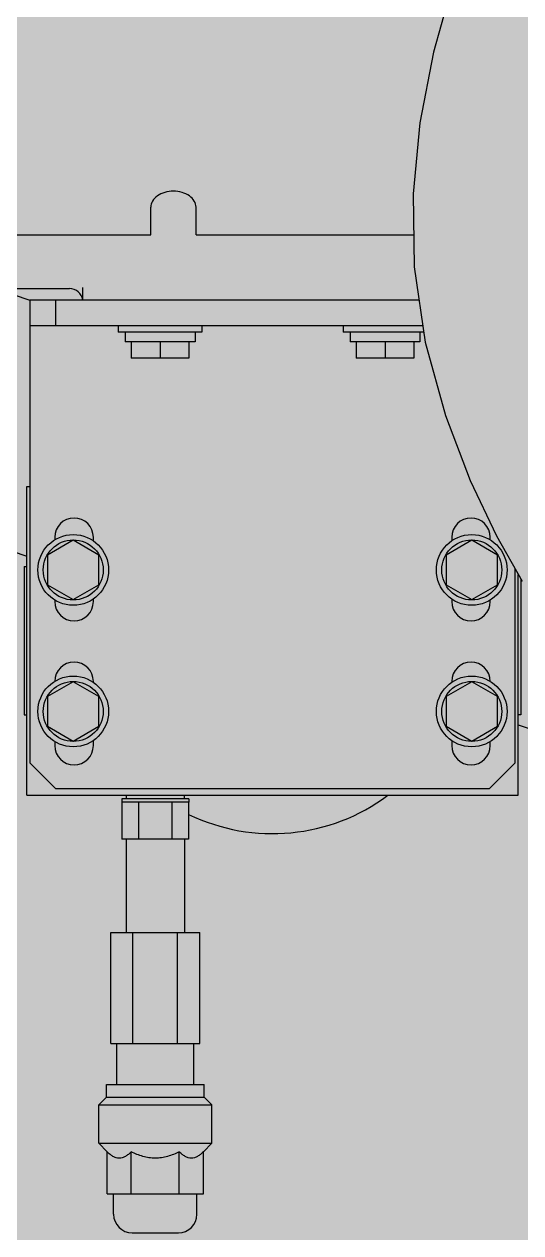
# Model space of a CAD drawing. Extents: x -18489 to 195597, y -1599 to 112111.
# Drawn here: x -16824.6 to -16812.35, y 1534.16 to 1563.96 of the extents above; entities that cross this region are included whole.
import ezdxf

# ---------------------------------------------------------------- set-up
doc = ezdxf.new("R2010")
doc.units = 0
doc.header["$LTSCALE"] = 100
for name, color, linetype in [('188K-SM-03-F10-MECH-EQ-Y2257103$0$0 Xref', 8, 'Continuous'), ('188K-SM-03-F10-MECH-EQ-Y2257103$0$M-EQU-FOUNDATION', 8, 'Continuous'), ('188K-SM-03-F10-MECH-EQ-Y2257103$0$Micron CUP L10 HVAC EQU$0$M-MECH-EQU', 136, 'Continuous'), ('188K-SM-03-F10-MECH-EQ-Y2257103$0$Micron CUP L10 HVAC EQU$0$M-PHASE1 AREA', 252, 'Continuous')]:
    doc.layers.add(name, color=color, linetype=linetype)
pattern_1 = [(50, (4473.52, 709.2), (54.6554, -4.78173), [5.715, -62.865]), (355, (4473.52, 709.2), (-10.57303, 57.31705), [4.572, -50.29218]), (100.45144, (4478.076, 708.8), (44.08237, 52.53533), [4.857, -53.42707]), (46.1842, (4473.52, 724.44), (81.32371, -12.6127), [8.5725, -94.2975]), (96.63556, (4480.3, 723.39), (71.22124, 74.22784), [7.2855, -80.14068]), (351.18415, (4473.52, 724.44), (71.22124, 74.22784), [6.858, -75.43792]), (21, (4481.14, 720.63), (45.48432, -30.67956), [5.715, -62.865]), (326, (4481.14, 720.63), (18.54061, 55.25639), [4.572, -50.292]), (71.45144, (4484.93, 718.07), (64.02493, 24.57683), [4.857, -53.42698]), (37.5, (4473.521, 709.2), (0.926581, 25.366512), [0, -49.6824, 0, -51.054, 0, -50.4825]), (7.5, (4473.52, 709.2), (20.0459, 30.054172), [0, -29.1084, 0, -48.5394, 0, -19.2405]), (327.5, (4456.529, 709.2), (40.677179, -1.718623), [0, -19.05, 0, -59.436, 0, -78.867]), (317.5, (4448.91, 709.2), (44.438754, 7.62795), [0, -24.765, 0, -39.4716, 0, -56.007])]

# ---------------------------------------------------------------- blocks, each defined once
blk = doc.blocks.new('188K-SM-03-F10-MECH-EQ-Y2257103$0$Micron CUP L10 HVAC EQU$0$A$C0c53ceb0')
at = {"layer": '188K-SM-03-F10-MECH-EQ-Y2257103$0$Micron CUP L10 HVAC EQU$0$M-PHASE1 AREA'}
for p, q in [((-6708.65944, 6476.02557), (-6713.51748, 6458.52445)), ((-6713.51748, 6458.52445), (-6716.87657, 6441.08227)), ((-6716.87657, 6441.08227), (-6718.57397, 6423.59729)), ((-6718.57397, 6423.59729), (-6718.30699, 6405.62088)), ((-6783.29166, 6413.48239), (-6783.29166, 6420.30021)), ((-6772.12742, 6413.48239), (-6772.12742, 6420.30021)), ((-6923.59616, 6413.48239), (-6783.29166, 6413.48239)), ((-6772.12742, 6413.48239), (-6718.42375, 6413.48239)), ((-6718.30699, 6405.62088), (-6715.595, 6387.00672)), ((-6989.57635, 6400.24741), (-6803.33654, 6400.24741)), ((-6821.62623, 6400.24741), (-6813.16797, 6397.34744)), ((-6800.03802, 6397.45635), (-6800.03802, 6400.48093)), ((-6813.13062, 6397.45635), (-6800.03802, 6397.45635)), ((-6813.13062, 6397.45635), (-6813.13062, 6283.27663)), ((-6806.78731, 6397.45635), (-6806.78731, 6391.11303)), ((-6800.03802, 6397.45635), (-6717.11746, 6397.45635)), ((-6813.13062, 6391.11303), (-6716.19327, 6391.11303)), ((-6791.30961, 6391.11303), (-6791.30961, 6389.46377)), ((-6770.70651, 6391.11303), (-6770.70651, 6389.46377)), ((-6735.79289, 6391.11303), (-6735.79289, 6389.46377)), ((-6770.70651, 6389.46377), (-6791.30961, 6389.46377)), ((-6789.63497, 6389.46377), (-6789.63497, 6387.07868)), ((-6772.38115, 6389.46377), (-6772.38115, 6387.07868)), ((-6715.95298, 6389.46377), (-6735.79289, 6389.46377)), ((-6734.11826, 6389.46377), (-6734.11826, 6387.07868)), ((-6716.86443, 6389.46377), (-6716.86443, 6387.07868)), ((-6772.38115, 6387.07868), (-6789.63497, 6387.07868)), ((-6788.13795, 6387.07868), (-6788.13795, 6383.12045)), ((-6781.00806, 6387.07868), (-6781.00806, 6383.12045)), ((-6773.87817, 6387.07868), (-6773.87817, 6383.12045)), ((-6716.86443, 6387.07868), (-6734.11826, 6387.07868)), ((-6732.62124, 6387.07868), (-6732.62124, 6383.12045)), ((-6725.49135, 6387.07868), (-6725.49135, 6383.12045)), ((-6718.36146, 6387.07868), (-6718.36146, 6383.12045)), ((-6715.595, 6387.00672), (-6710.6084, 6368.96822)), ((-6773.87817, 6383.12045), (-6788.13795, 6383.12045)), ((-6718.36146, 6383.12045), (-6732.62124, 6383.12045)), ((-6710.6084, 6368.96822), (-6704.4548, 6352.94977)), ((-6900.9602, 6364.08581), (-6813.90451, 6334.23814)), ((-6704.4548, 6352.94977), (-6698.00861, 6339.23412)), ((-6813.90451, 6351.4673), (-6813.13062, 6351.4673)), ((-6813.90451, 6275.34749), (-6813.90451, 6351.4673)), ((-6802.4231, 6338.17615), (-6808.76642, 6334.51383)), ((-6806.97761, 6338.90753), (-6806.97761, 6338.2769)), ((-6796.07979, 6334.51383), (-6802.4231, 6338.17615)), ((-6797.46263, 6338.0056), (-6797.46263, 6338.90753)), ((-6704.10168, 6338.17615), (-6710.445, 6334.51383)), ((-6709.03678, 6338.90753), (-6709.03678, 6338.02459)), ((-6697.75836, 6334.51383), (-6704.10168, 6338.17615)), ((-6699.5218, 6338.26304), (-6699.5218, 6338.90753)), ((-6698.00861, 6339.23412), (-6691.66425, 6328.07411)), ((-6808.76642, 6334.51383), (-6808.76642, 6327.1892)), ((-6796.07979, 6327.1892), (-6796.07979, 6334.51383)), ((-6710.445, 6334.51383), (-6710.445, 6327.1892)), ((-6697.75836, 6327.1892), (-6697.75836, 6334.51383)), ((-6814.53884, 6331.72689), (-6813.90451, 6331.72689)), ((-6814.53884, 6331.7264), (-6814.53884, 6295.08839)), ((-6693.36879, 6283.27663), (-6693.36879, 6331.07247)), ((-6692.62027, 6275.34749), (-6692.62027, 6329.7558)), ((-6691.98594, 6328.63998), (-6691.98594, 6295.08839)), ((-6808.76642, 6327.1892), (-6802.4231, 6323.52688)), ((-6802.4231, 6323.52688), (-6796.07979, 6327.1892)), ((-6710.445, 6327.1892), (-6704.10168, 6323.52688)), ((-6704.10168, 6323.52688), (-6697.75836, 6327.1892)), ((-6806.97761, 6323.42614), (-6806.97761, 6323.04924)), ((-6797.46263, 6323.04924), (-6797.46263, 6323.69744)), ((-6709.03678, 6323.67844), (-6709.03678, 6323.04924)), ((-6699.5218, 6323.04924), (-6699.5218, 6323.43999)), ((-6802.4231, 6303.2879), (-6808.76642, 6299.62559)), ((-6796.07979, 6299.62559), (-6802.4231, 6303.2879)), ((-6797.46263, 6303.11735), (-6797.46263, 6303.38495)), ((-6704.10168, 6303.2879), (-6710.445, 6299.62559)), ((-6709.03678, 6303.38495), (-6709.03678, 6303.13635)), ((-6697.75836, 6299.62559), (-6704.10168, 6303.2879)), ((-6808.76642, 6299.62559), (-6808.76642, 6292.30095)), ((-6796.07979, 6292.30095), (-6796.07979, 6299.62559)), ((-6710.445, 6299.62559), (-6710.445, 6292.30095)), ((-6697.75836, 6292.30095), (-6697.75836, 6299.62559)), ((-6814.53884, 6295.08789), (-6813.90451, 6295.08789)), ((-6808.76642, 6292.30095), (-6802.4231, 6288.63864)), ((-6802.4231, 6288.63864), (-6796.07979, 6292.30095)), ((-6710.445, 6292.30095), (-6704.10168, 6288.63864)), ((-6704.10168, 6288.63864), (-6697.75836, 6292.30095)), ((-6691.98594, 6295.08789), (-6692.62027, 6295.08789)), ((-6692.62027, 6292.65497), (-6625.31755, 6269.57975)), ((-6806.97761, 6288.53789), (-6806.97761, 6287.52666)), ((-6797.46263, 6287.52666), (-6797.46263, 6288.80919)), ((-6709.03678, 6288.79019), (-6709.03678, 6287.52666)), ((-6699.5218, 6287.52666), (-6699.5218, 6288.55175)), ((-6806.78731, 6276.93332), (-6813.13062, 6283.27663)), ((-6693.36879, 6283.27663), (-6699.7121, 6276.93332)), ((-6813.90451, 6275.34749), (-6692.62027, 6275.34749)), ((-6806.78731, 6276.93332), (-6699.7121, 6276.93332)), ((-6790.43423, 6274.3833), (-6790.43423, 6273.59673)), ((-6773.94198, 6274.3833), (-6790.43386, 6274.3833)), ((-6789.3305, 6275.34749), (-6789.3305, 6274.3833)), ((-6775.04534, 6275.34749), (-6775.04534, 6274.3833)), ((-6773.94161, 6274.3833), (-6773.94161, 6273.59673)), ((-6773.94198, 6273.59673), (-6790.43386, 6273.59673)), ((-6790.42081, 6273.59673), (-6790.42081, 6264.48773)), ((-6786.30436, 6273.59673), (-6786.30436, 6264.48773)), ((-6778.07148, 6273.59673), (-6778.07148, 6264.48773)), ((-6773.95503, 6273.59673), (-6773.95503, 6264.48773)), ((-6773.95503, 6264.48773), (-6790.42081, 6264.48773)), ((-6789.40662, 6264.48773), (-6789.40662, 6241.47417)), ((-6774.96922, 6264.48773), (-6774.96922, 6241.47417)), ((-6793.17487, 6241.47417), (-6771.20097, 6241.47417)), ((-6793.17487, 6214.07104), (-6793.17487, 6241.47417)), ((-6787.68139, 6214.07104), (-6787.68139, 6241.47417)), ((-6776.69445, 6214.07104), (-6776.69445, 6241.47417)), ((-6771.20097, 6214.07104), (-6771.20097, 6241.47417)), ((-6793.17487, 6214.07104), (-6771.20097, 6214.07104)), ((-6791.7029, 6203.92173), (-6791.7029, 6214.07104)), ((-6772.67294, 6203.92173), (-6772.67294, 6214.07104)), ((-6794.24022, 6200.87694), (-6794.24022, 6203.92173)), ((-6794.24022, 6203.92173), (-6770.13562, 6203.92173)), ((-6770.13562, 6200.87694), (-6770.13562, 6203.92173)), ((-6796.14322, 6198.97394), (-6794.24022, 6200.87694)), ((-6794.24022, 6200.87694), (-6770.13562, 6200.87694)), ((-6768.23262, 6198.97394), (-6770.13562, 6200.87694)), ((-6796.14322, 6189.45897), (-6796.14322, 6198.97394)), ((-6796.14322, 6198.97394), (-6768.23262, 6198.97394)), ((-6768.23262, 6189.45897), (-6768.23262, 6198.97394)), ((-6796.14322, 6189.45897), (-6768.23262, 6189.45897)), ((-6794.05382, 6187.36957), (-6796.14322, 6189.45897)), ((-6770.32202, 6187.36957), (-6768.23262, 6189.45897)), ((-6794.05382, 6177.02606), (-6794.05382, 6187.36957)), ((-6788.12087, 6177.02606), (-6788.12087, 6187.36957)), ((-6776.25497, 6177.02606), (-6776.25497, 6187.36957)), ((-6770.32202, 6177.02606), (-6770.32202, 6187.36957)), ((-6794.05382, 6177.02606), (-6770.32202, 6177.02606)), ((-6792.46409, 6171.95141), (-6792.46409, 6177.02606)), ((-6771.91175, 6171.95141), (-6771.91175, 6177.02606)), ((-6787.89691, 6167.38422), (-6776.47893, 6167.38422))]:
    blk.add_line(p, q, dxfattribs=at)
for centre, radius in [((-6802.4231, 6330.85152), 8.72206), ((-6802.4231, 6330.85152), 7.39631), ((-6704.10168, 6330.85152), 8.72206), ((-6704.10168, 6330.85152), 7.39631), ((-6802.4231, 6295.96327), 8.72206), ((-6704.10168, 6295.96327), 8.72206), ((-6802.4231, 6295.96327), 7.39631), ((-6704.10168, 6295.96327), 7.39631)]:
    blk.add_circle(centre, radius, dxfattribs=at)
for centre, radius, start, end in [((-6803.33654, 6396.94889), 3.29853, 8.8498831, 90), ((-6802.22012, 6338.90753), 4.75749, 0, 180), ((-6704.27929, 6338.90753), 4.75749, 0, 180), ((-6802.22012, 6323.04924), 4.75749, 180, 0), ((-6704.27929, 6323.04924), 4.75749, 180, 0), ((-6802.22012, 6303.38495), 4.75749, 0, 180), ((-6704.27929, 6303.38495), 4.75749, 0, 180), ((-6802.22012, 6287.52666), 4.75749, 180, 0), ((-6704.27929, 6287.52666), 4.75749, 180, 0), ((-6753.26239, 6313.40739), 47.57488, 244.1821097, 306.7963181), ((-6787.89691, 6171.95141), 4.56719, 180, 270), ((-6776.47893, 6171.95141), 4.56719, 270, 0)]:
    blk.add_arc(centre, radius, start, end, dxfattribs=at)
for points, knots in [([(-6772.12742, 6420.30021), (-6772.12742, 6420.82331), (-6772.46711, 6421.94685), (-6773.76784, 6423.23309), (-6775.59615, 6424.05936), (-6777.70954, 6424.34485), (-6779.82293, 6424.05936), (-6781.65124, 6423.23309), (-6782.95196, 6421.94685), (-6783.29166, 6420.82331), (-6783.29166, 6420.30021)], [0, 0, 0, 0, 0.104746837, 0.222329114, 0.356016419, 0.5, 0.643983581, 0.777670886, 0.895253162, 1, 1, 1, 1]), ([(-6788.12087, 6187.36957), (-6788.34522, 6187.14522), (-6788.79782, 6186.7287), (-6789.52569, 6186.21249), (-6790.28954, 6185.86481), (-6791.08735, 6185.73854), (-6791.88516, 6185.86481), (-6792.64901, 6186.21249), (-6793.37688, 6186.7287), (-6793.82947, 6187.14522), (-6794.05382, 6187.36957)], [0, 0, 0, 0, 0.138039042, 0.267067475, 0.386771012, 0.499999998, 0.613228986, 0.732932524, 0.861960957, 1, 1, 1, 1]), ([(-6776.25497, 6187.36957), (-6777.17763, 6186.90824), (-6778.61757, 6186.30784), (-6780.63778, 6185.85885), (-6782.18792, 6185.74034), (-6783.73806, 6185.85885), (-6785.75827, 6186.30784), (-6787.19821, 6186.90824), (-6788.12087, 6187.36957)], [0, 0, 0, 0, 0.249887735, 0.374948992, 0.499999999, 0.625051007, 0.750112264, 1, 1, 1, 1]), ([(-6770.32202, 6187.36957), (-6770.54637, 6187.14522), (-6770.99896, 6186.7287), (-6771.72683, 6186.21249), (-6772.49068, 6185.86481), (-6773.28849, 6185.73854), (-6774.0863, 6185.86481), (-6774.85015, 6186.21249), (-6775.57802, 6186.7287), (-6776.03062, 6187.14522), (-6776.25497, 6187.36957)], [0, 0, 0, 0, 0.138039043, 0.267067476, 0.386771014, 0.500000002, 0.613228989, 0.732932525, 0.861960958, 1, 1, 1, 1])]:
    blk.add_open_spline(points, degree=3, knots=knots, dxfattribs=at)
blk = doc.blocks.new('188K-SM-03-F10-MECH-EQ-Y2257103$0$Micron CUP L10 HVAC EQU')
at = {"layer": '188K-SM-03-F10-MECH-EQ-Y2257103$0$Micron CUP L10 HVAC EQU$0$M-MECH-EQU'}
blk.add_blockref('188K-SM-03-F10-MECH-EQ-Y2257103$0$Micron CUP L10 HVAC EQU$0$A$C0c53ceb0', (-206166.7, 2082.18), dxfattribs=at)
blk = doc.blocks.new('188K-SM-03-F10-MECH-EQ-Y2257103')
at = {"layer": '188K-SM-03-F10-MECH-EQ-Y2257103$0$M-EQU-FOUNDATION'}
h = blk.add_hatch(dxfattribs=at)
h.set_pattern_fill('AR-CONC', color=256, scale=0.3)
h.set_pattern_definition(pattern_1)
h.paths.add_polyline_path([(-17043.149, 4192.459), (-16393.149, 4192.459), (-16393.149, 1372.459), (-17043.149, 1372.459)], flags=16)
h.paths.add_polyline_path([(-17048.149, 4197.459), (-16388.149, 4197.459), (-16388.149, 1367.459), (-17048.149, 1367.459)])
h = blk.add_hatch(dxfattribs=at)
h.set_pattern_fill('AR-CONC', color=256, scale=0.3)
h.set_pattern_definition(pattern_1)
h.paths.add_polyline_path([(-17033.149, 4182.459), (-16403.149, 4182.459), (-16403.149, 1382.459), (-17033.149, 1382.459)])
at = {"layer": '188K-SM-03-F10-MECH-EQ-Y2257103$0$0 Xref', "xscale": 0.1, "yscale": 0.1, "zscale": 0.1}
blk.add_blockref('188K-SM-03-F10-MECH-EQ-Y2257103$0$Micron CUP L10 HVAC EQU', (4473.521, 709.199), dxfattribs=at)

msp = doc.modelspace()

# ---------------------------------------------------------------- block references
msp.add_blockref('188K-SM-03-F10-MECH-EQ-Y2257103', (0, 0))

doc.saveas('drawing.dxf')
